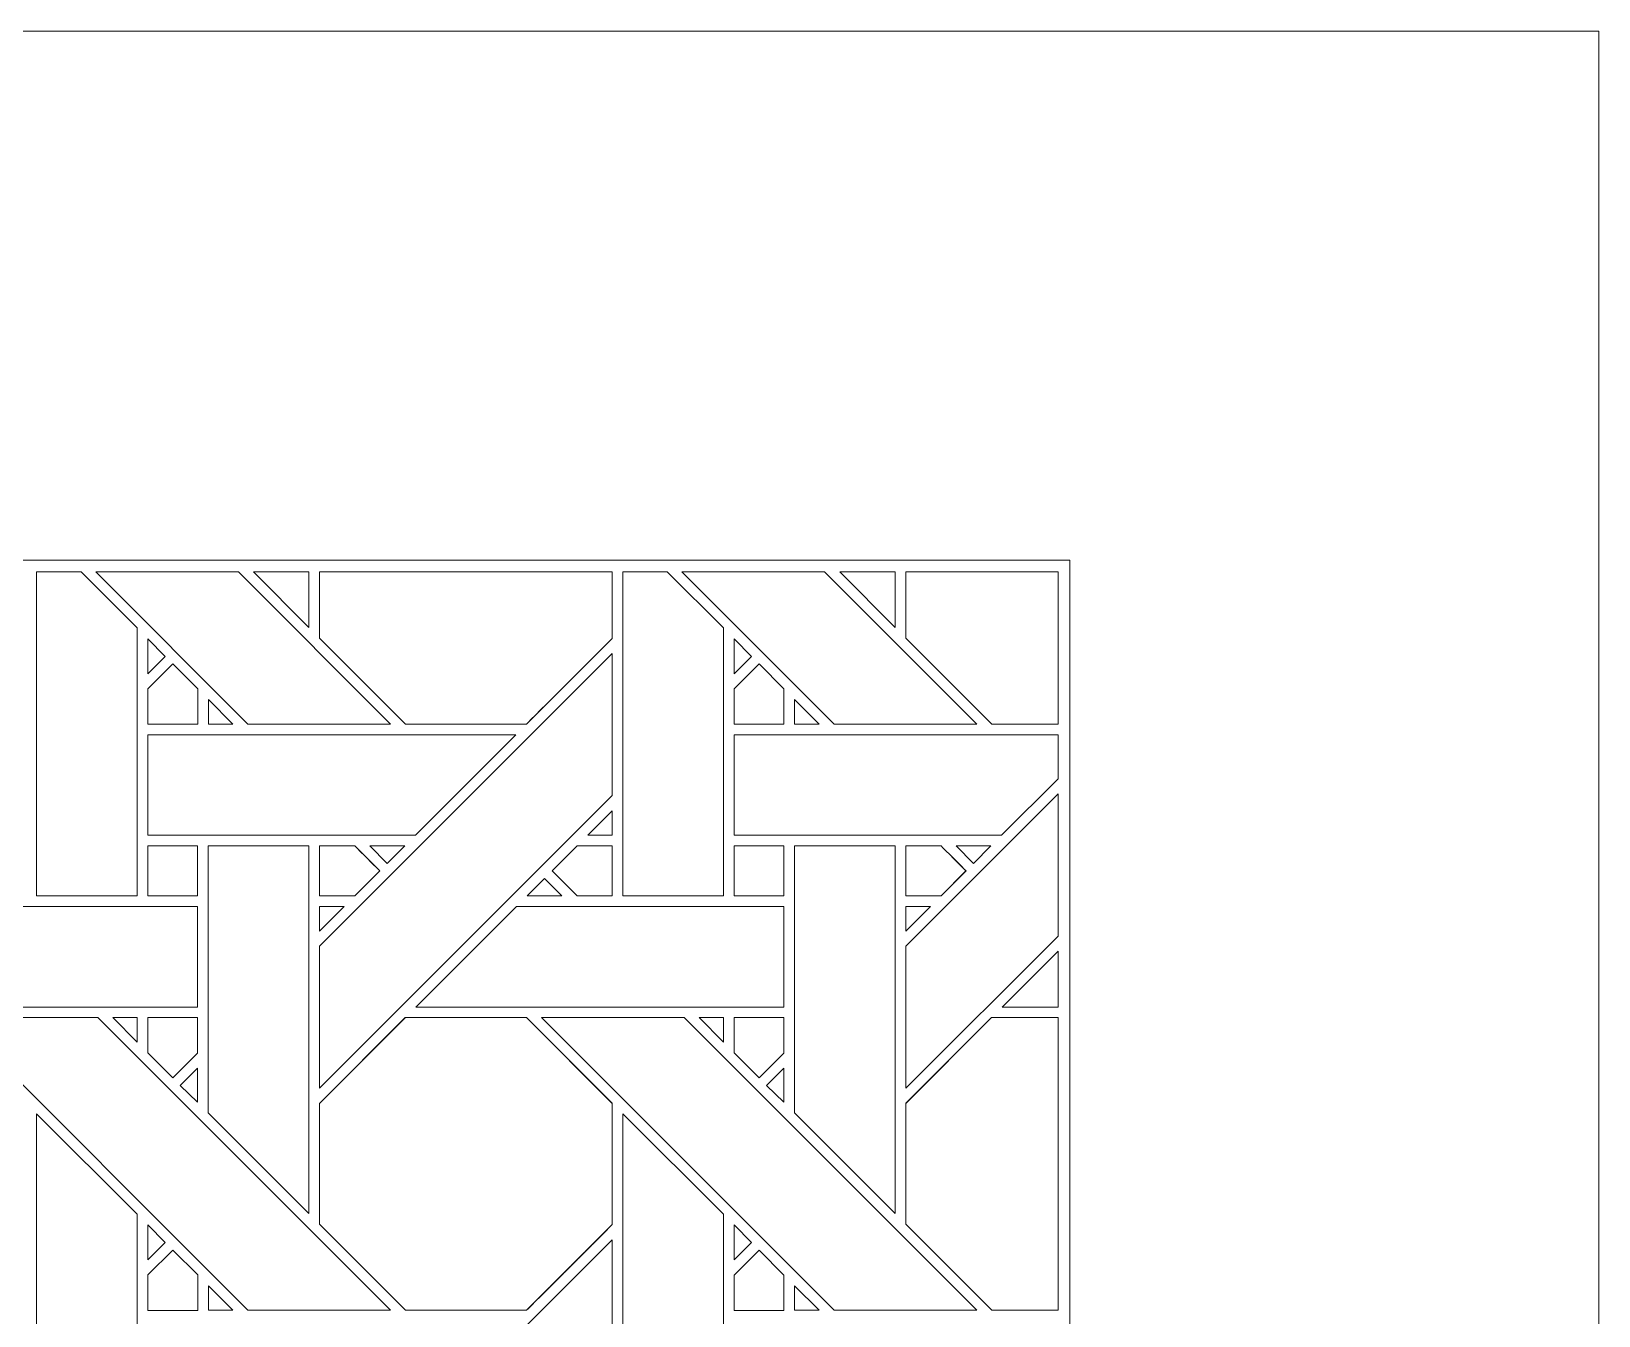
# Model space of a CAD drawing. Header units: inches. Extents: x 4.4 to 20.4, y 1.1 to 17.1.
# Drawn here: x 17.846 to 20.383, y 15.016 to 17.095 of the extents above; entities that cross this region are included whole.
import ezdxf

# ---------------------------------------------------------------- set-up
doc = ezdxf.new("R2010")
doc.units = ezdxf.units.IN
doc.header["$MEASUREMENT"] = 0
doc.layers.add('Design', color=7, linetype='Continuous', lineweight=0)

msp = doc.modelspace()

# ---------------------------------------------------------------- linework, layer by layer
at = {"layer": 'Design'}
for points, knots in [([(4.3829, 17.0948), (4.3829, 17.0948), (4.3829, 1.0948), (4.3829, 1.0948), (4.3829, 1.0948), (20.3829, 1.0948), (20.3829, 1.0948), (20.3829, 1.0948), (20.3829, 17.0948), (20.3829, 17.0948), (20.3829, 17.0948), (4.3829, 17.0948), (4.3829, 17.0948)], [0, 0, 0, 0, 1, 1, 1, 2, 2, 2, 3, 3, 3, 4, 4, 4, 4]), ([(19.3728, 16.2388), (19.3728, 16.2388), (5.2388, 16.2388), (5.2388, 16.2388), (5.2388, 16.2388), (5.2388, 1.9507), (5.2388, 1.9507), (5.2388, 1.9507), (19.5269, 1.9507), (19.5269, 1.9507), (19.5269, 1.9507), (19.5269, 16.2388), (19.5269, 16.2388), (19.5269, 16.2388), (19.3728, 16.2388), (19.3728, 16.2388)], [0, 0, 0, 0, 1, 1, 1, 2, 2, 2, 3, 3, 3, 4, 4, 4, 5, 5, 5, 5]), ([(18.0176, 15.6955), (18.0176, 15.6955), (17.8548, 15.6955), (17.8548, 15.6955), (17.8548, 15.6955), (17.8548, 16.2198), (17.8548, 16.2198), (17.8548, 16.2198), (17.9267, 16.2198), (17.9267, 16.2198), (17.9267, 16.2198), (18.0176, 16.1292), (18.0176, 16.1292), (18.0176, 16.1292), (18.0176, 15.6955), (18.0176, 15.6955)], [0, 0, 0, 0, 1, 1, 1, 2, 2, 2, 3, 3, 3, 4, 4, 4, 5, 5, 5, 5]), ([(18.4278, 15.9735), (18.4278, 15.9735), (18.1968, 15.9735), (18.1968, 15.9735), (18.1968, 15.9735), (17.9505, 16.2198), (17.9505, 16.2198), (17.9505, 16.2198), (18.1815, 16.2198), (18.1815, 16.2198), (18.1815, 16.2198), (18.4278, 15.9735), (18.4278, 15.9735)], [0, 0, 0, 0, 1, 1, 1, 2, 2, 2, 3, 3, 3, 4, 4, 4, 4]), ([(18.2956, 16.2198), (18.2956, 16.2198), (18.2956, 16.1299), (18.2956, 16.1299), (18.2956, 16.1299), (18.2057, 16.2198), (18.2057, 16.2198), (18.2057, 16.2198), (18.2956, 16.2198), (18.2956, 16.2198)], [0, 0, 0, 0, 1, 1, 1, 2, 2, 2, 3, 3, 3, 3]), ([(18.7865, 16.2198), (18.7865, 16.2198), (18.7865, 16.1123), (18.7865, 16.1123), (18.7687, 16.0943), (18.6568, 15.9827), (18.6478, 15.9736), (18.6478, 15.9736), (18.4521, 15.9736), (18.4521, 15.9736), (18.4521, 15.9736), (18.3128, 16.1128), (18.3128, 16.1128), (18.3128, 16.1128), (18.3128, 16.2198), (18.3128, 16.2198), (18.3128, 16.2198), (18.7865, 16.2198), (18.7865, 16.2198)], [0, 0, 0, 0, 1, 1, 1, 2, 2, 2, 3, 3, 3, 4, 4, 4, 5, 5, 5, 6, 6, 6, 6]), ([(18.3128, 16.2198), (18.3128, 16.2198), (18.7865, 16.2198), (18.7865, 16.2198), (18.7865, 16.2198), (18.7865, 16.1123), (18.7865, 16.1123), (18.7685, 16.0941), (18.6565, 15.9824), (18.6477, 15.9735), (18.6477, 15.9735), (18.452, 15.9735), (18.452, 15.9735), (18.452, 15.9735), (18.3128, 16.1128), (18.3128, 16.1128), (18.3128, 16.1128), (18.3128, 16.2198), (18.3128, 16.2198)], [0, 0, 0, 0, 1, 1, 1, 2, 2, 2, 3, 3, 3, 4, 4, 4, 5, 5, 5, 6, 6, 6, 6]), ([(18.9663, 15.6955), (18.9663, 15.6955), (18.8036, 15.6955), (18.8036, 15.6955), (18.8036, 15.6955), (18.8036, 16.2198), (18.8036, 16.2198), (18.8036, 16.2198), (18.8754, 16.2198), (18.8754, 16.2198), (18.8754, 16.2198), (18.9663, 16.1292), (18.9663, 16.1292), (18.9663, 16.1292), (18.9663, 15.6955), (18.9663, 15.6955)], [0, 0, 0, 0, 1, 1, 1, 2, 2, 2, 3, 3, 3, 4, 4, 4, 5, 5, 5, 5]), ([(19.3765, 15.9735), (19.3765, 15.9735), (19.1455, 15.9735), (19.1455, 15.9735), (19.1455, 15.9735), (18.8993, 16.2198), (18.8993, 16.2198), (18.8993, 16.2198), (19.1302, 16.2198), (19.1302, 16.2198), (19.1302, 16.2198), (19.3765, 15.9735), (19.3765, 15.9735)], [0, 0, 0, 0, 1, 1, 1, 2, 2, 2, 3, 3, 3, 4, 4, 4, 4]), ([(19.2443, 16.2198), (19.2443, 16.2198), (19.2443, 16.1299), (19.2443, 16.1299), (19.2443, 16.1299), (19.1545, 16.2198), (19.1545, 16.2198), (19.1545, 16.2198), (19.2443, 16.2198), (19.2443, 16.2198)], [0, 0, 0, 0, 1, 1, 1, 2, 2, 2, 3, 3, 3, 3]), ([(19.5079, 16.2198), (19.5079, 16.2198), (19.5079, 15.9736), (19.5079, 15.9736), (19.5079, 15.9736), (19.4008, 15.9736), (19.4008, 15.9736), (19.4008, 15.9736), (19.2616, 16.1128), (19.2616, 16.1128), (19.2616, 16.1128), (19.2616, 16.2198), (19.2616, 16.2198), (19.2616, 16.2198), (19.5079, 16.2198), (19.5079, 16.2198)], [0, 0, 0, 0, 1, 1, 1, 2, 2, 2, 3, 3, 3, 4, 4, 4, 5, 5, 5, 5]), ([(19.5079, 15.9736), (19.5079, 15.9736), (19.4008, 15.9736), (19.4008, 15.9736), (19.4008, 15.9736), (19.2616, 16.1128), (19.2616, 16.1128), (19.2616, 16.1128), (19.2616, 16.2198), (19.2616, 16.2198), (19.2616, 16.2198), (19.5079, 16.2198), (19.5079, 16.2198), (19.5079, 16.2198), (19.5079, 15.9736), (19.5079, 15.9736)], [0, 0, 0, 0, 1, 1, 1, 2, 2, 2, 3, 3, 3, 4, 4, 4, 5, 5, 5, 5]), ([(18.0349, 16.0549), (18.0349, 16.0549), (18.0349, 16.1117), (18.0349, 16.1117), (18.0349, 16.1117), (18.0631, 16.0831), (18.0631, 16.0831), (18.0631, 16.0831), (18.0349, 16.0549), (18.0349, 16.0549)], [0, 0, 0, 0, 1, 1, 1, 2, 2, 2, 3, 3, 3, 3]), ([(18.9836, 16.0549), (18.9836, 16.0549), (18.9836, 16.1117), (18.9836, 16.1117), (18.9836, 16.1117), (19.0118, 16.0831), (19.0118, 16.0831), (19.0118, 16.0831), (18.9836, 16.0549), (18.9836, 16.0549)], [0, 0, 0, 0, 1, 1, 1, 2, 2, 2, 3, 3, 3, 3]), ([(18.7864, 16.0878), (18.7864, 16.0878), (18.7864, 15.8577), (18.7864, 15.8577), (18.7864, 15.8577), (18.3128, 15.3841), (18.3128, 15.3841), (18.3128, 15.3841), (18.3128, 15.6142), (18.3128, 15.6142), (18.3128, 15.6142), (18.7864, 16.0878), (18.7864, 16.0878)], [0, 0, 0, 0, 1, 1, 1, 2, 2, 2, 3, 3, 3, 4, 4, 4, 4]), ([(18.0752, 16.0709), (18.0752, 16.0709), (18.1156, 16.0306), (18.1156, 16.0306), (18.1156, 16.0306), (18.1156, 15.9733), (18.1156, 15.9733), (18.1156, 15.9733), (18.0349, 15.9733), (18.0349, 15.9733), (18.0349, 15.9733), (18.0349, 16.0306), (18.0349, 16.0306), (18.0349, 16.0306), (18.0752, 16.0709), (18.0752, 16.0709)], [0, 0, 0, 0, 1, 1, 1, 2, 2, 2, 3, 3, 3, 4, 4, 4, 5, 5, 5, 5]), ([(18.035, 15.9734), (18.035, 15.9734), (18.035, 16.0307), (18.035, 16.0307), (18.035, 16.0307), (18.0753, 16.071), (18.0753, 16.071), (18.0753, 16.071), (18.1156, 16.0307), (18.1156, 16.0307), (18.1156, 16.0307), (18.1156, 15.9734), (18.1156, 15.9734), (18.1156, 15.9734), (18.035, 15.9734), (18.035, 15.9734)], [0, 0, 0, 0, 1, 1, 1, 2, 2, 2, 3, 3, 3, 4, 4, 4, 5, 5, 5, 5]), ([(19.024, 16.0709), (19.024, 16.0709), (19.0643, 16.0306), (19.0643, 16.0306), (19.0643, 16.0306), (19.0643, 15.9733), (19.0643, 15.9733), (19.0643, 15.9733), (18.9836, 15.9733), (18.9836, 15.9733), (18.9836, 15.9733), (18.9836, 16.0306), (18.9836, 16.0306), (18.9836, 16.0306), (19.024, 16.0709), (19.024, 16.0709)], [0, 0, 0, 0, 1, 1, 1, 2, 2, 2, 3, 3, 3, 4, 4, 4, 5, 5, 5, 5]), ([(18.9837, 15.9734), (18.9837, 15.9734), (18.9837, 16.0307), (18.9837, 16.0307), (18.9837, 16.0307), (19.0241, 16.071), (19.0241, 16.071), (19.0241, 16.071), (19.0644, 16.0307), (19.0644, 16.0307), (19.0644, 16.0307), (19.0644, 15.9734), (19.0644, 15.9734), (19.0644, 15.9734), (18.9837, 15.9734), (18.9837, 15.9734)], [0, 0, 0, 0, 1, 1, 1, 2, 2, 2, 3, 3, 3, 4, 4, 4, 5, 5, 5, 5]), ([(18.1328, 15.9735), (18.1328, 15.9735), (18.1328, 16.0133), (18.1328, 16.0133), (18.1328, 16.0133), (18.1725, 15.9735), (18.1725, 15.9735), (18.1725, 15.9735), (18.1328, 15.9735), (18.1328, 15.9735)], [0, 0, 0, 0, 1, 1, 1, 2, 2, 2, 3, 3, 3, 3]), ([(19.0815, 15.9735), (19.0815, 15.9735), (19.0815, 16.0133), (19.0815, 16.0133), (19.0815, 16.0133), (19.1213, 15.9735), (19.1213, 15.9735), (19.1213, 15.9735), (19.0815, 15.9735), (19.0815, 15.9735)], [0, 0, 0, 0, 1, 1, 1, 2, 2, 2, 3, 3, 3, 3]), ([(18.6306, 15.9563), (18.6306, 15.9563), (18.4679, 15.7936), (18.4679, 15.7936), (18.4679, 15.7936), (18.0349, 15.7936), (18.0349, 15.7936), (18.0349, 15.7936), (18.0349, 15.9563), (18.0349, 15.9563), (18.0349, 15.9563), (18.6306, 15.9563), (18.6306, 15.9563)], [0, 0, 0, 0, 1, 1, 1, 2, 2, 2, 3, 3, 3, 4, 4, 4, 4]), ([(18.9836, 15.7936), (18.9836, 15.7936), (18.9836, 15.9563), (18.9836, 15.9563), (18.9836, 15.9563), (19.5079, 15.9563), (19.5079, 15.9563), (19.5079, 15.9563), (19.5079, 15.8848), (19.5079, 15.8848), (19.5079, 15.8848), (19.4166, 15.7936), (19.4166, 15.7936), (19.4166, 15.7936), (18.9836, 15.7936), (18.9836, 15.7936)], [0, 0, 0, 0, 1, 1, 1, 2, 2, 2, 3, 3, 3, 4, 4, 4, 5, 5, 5, 5]), ([(19.5079, 15.6304), (19.5079, 15.6304), (19.2615, 15.3841), (19.2615, 15.3841), (19.2615, 15.3841), (19.2615, 15.6142), (19.2615, 15.6142), (19.2615, 15.6142), (19.5079, 15.8605), (19.5079, 15.8605), (19.5079, 15.8605), (19.5079, 15.6304), (19.5079, 15.6304)], [0, 0, 0, 0, 1, 1, 1, 2, 2, 2, 3, 3, 3, 4, 4, 4, 4]), ([(18.7467, 15.7936), (18.7467, 15.7936), (18.7864, 15.8333), (18.7864, 15.8333), (18.7864, 15.8333), (18.7864, 15.7936), (18.7864, 15.7936), (18.7864, 15.7936), (18.7467, 15.7936), (18.7467, 15.7936)], [0, 0, 0, 0, 1, 1, 1, 2, 2, 2, 3, 3, 3, 3]), ([(18.0349, 15.6956), (18.0349, 15.6956), (18.0349, 15.7763), (18.0349, 15.7763), (18.0349, 15.7763), (18.1152, 15.7763), (18.1152, 15.7763), (18.1152, 15.7763), (18.1152, 15.6956), (18.1152, 15.6956), (18.1152, 15.6956), (18.0349, 15.6956), (18.0349, 15.6956)], [0, 0, 0, 0, 1, 1, 1, 2, 2, 2, 3, 3, 3, 4, 4, 4, 4]), ([(18.0349, 15.6956), (18.0349, 15.6956), (18.0349, 15.7763), (18.0349, 15.7763), (18.0349, 15.7763), (18.1152, 15.7763), (18.1152, 15.7763), (18.1152, 15.7763), (18.1152, 15.6956), (18.1152, 15.6956), (18.1152, 15.6956), (18.0349, 15.6956), (18.0349, 15.6956)], [0, 0, 0, 0, 1, 1, 1, 2, 2, 2, 3, 3, 3, 4, 4, 4, 4]), ([(18.1327, 15.3441), (18.1327, 15.3441), (18.1327, 15.7763), (18.1327, 15.7763), (18.1327, 15.7763), (18.2956, 15.7763), (18.2956, 15.7763), (18.2956, 15.7763), (18.2956, 15.1812), (18.2956, 15.1812), (18.2956, 15.1812), (18.1327, 15.3441), (18.1327, 15.3441)], [0, 0, 0, 0, 1, 1, 1, 2, 2, 2, 3, 3, 3, 4, 4, 4, 4]), ([(18.3128, 15.6956), (18.3128, 15.6956), (18.3128, 15.7764), (18.3128, 15.7764), (18.3128, 15.7764), (18.3699, 15.7764), (18.3699, 15.7764), (18.3751, 15.7713), (18.4058, 15.7405), (18.4102, 15.7361), (18.4102, 15.7361), (18.3698, 15.6956), (18.3698, 15.6956), (18.3698, 15.6956), (18.3128, 15.6956), (18.3128, 15.6956)], [0, 0, 0, 0, 1, 1, 1, 2, 2, 2, 3, 3, 3, 4, 4, 4, 5, 5, 5, 5]), ([(18.3948, 15.7513), (18.3948, 15.7513), (18.4102, 15.7359), (18.4102, 15.7359), (18.4102, 15.7359), (18.3697, 15.6955), (18.3697, 15.6955), (18.3697, 15.6955), (18.3128, 15.6955), (18.3128, 15.6955), (18.3128, 15.6955), (18.3128, 15.7763), (18.3128, 15.7763), (18.3128, 15.7763), (18.3698, 15.7763), (18.3698, 15.7763), (18.3753, 15.7709), (18.3854, 15.7608), (18.3948, 15.7513)], [0, 0, 0, 0, 1, 1, 1, 2, 2, 2, 3, 3, 3, 4, 4, 4, 5, 5, 5, 6, 6, 6, 6]), ([(18.3942, 15.7763), (18.3942, 15.7763), (18.4506, 15.7763), (18.4506, 15.7763), (18.4506, 15.7763), (18.4224, 15.7481), (18.4224, 15.7481), (18.4224, 15.7481), (18.3942, 15.7763), (18.3942, 15.7763)], [0, 0, 0, 0, 1, 1, 1, 2, 2, 2, 3, 3, 3, 3]), ([(18.689, 15.7359), (18.689, 15.7359), (18.7294, 15.7764), (18.7294, 15.7764), (18.7294, 15.7764), (18.7865, 15.7764), (18.7865, 15.7764), (18.7865, 15.7764), (18.7865, 15.6956), (18.7865, 15.6956), (18.7865, 15.6956), (18.7294, 15.6956), (18.7294, 15.6956), (18.7294, 15.6956), (18.689, 15.7359), (18.689, 15.7359)], [0, 0, 0, 0, 1, 1, 1, 2, 2, 2, 3, 3, 3, 4, 4, 4, 5, 5, 5, 5]), ([(18.689, 15.7359), (18.689, 15.7359), (18.7294, 15.7764), (18.7294, 15.7764), (18.7294, 15.7764), (18.7865, 15.7764), (18.7865, 15.7764), (18.7865, 15.7764), (18.7865, 15.6956), (18.7865, 15.6956), (18.7865, 15.6956), (18.7294, 15.6956), (18.7294, 15.6956), (18.7294, 15.6956), (18.689, 15.7359), (18.689, 15.7359)], [0, 0, 0, 0, 1, 1, 1, 2, 2, 2, 3, 3, 3, 4, 4, 4, 5, 5, 5, 5]), ([(18.9837, 15.6956), (18.9837, 15.6956), (18.9837, 15.7763), (18.9837, 15.7763), (18.9837, 15.7763), (19.0639, 15.7763), (19.0639, 15.7763), (19.0639, 15.7763), (19.0639, 15.6956), (19.0639, 15.6956), (19.0639, 15.6956), (18.9837, 15.6956), (18.9837, 15.6956)], [0, 0, 0, 0, 1, 1, 1, 2, 2, 2, 3, 3, 3, 4, 4, 4, 4]), ([(19.0639, 15.6956), (19.0639, 15.6956), (18.9837, 15.6956), (18.9837, 15.6956), (18.9837, 15.6956), (18.9837, 15.7763), (18.9837, 15.7763), (18.9837, 15.7763), (19.0639, 15.7763), (19.0639, 15.7763), (19.0639, 15.7763), (19.0639, 15.6956), (19.0639, 15.6956)], [0, 0, 0, 0, 1, 1, 1, 2, 2, 2, 3, 3, 3, 4, 4, 4, 4]), ([(19.0814, 15.3441), (19.0814, 15.3441), (19.0814, 15.7763), (19.0814, 15.7763), (19.0814, 15.7763), (19.2443, 15.7763), (19.2443, 15.7763), (19.2443, 15.7763), (19.2443, 15.1812), (19.2443, 15.1812), (19.2443, 15.1812), (19.0814, 15.3441), (19.0814, 15.3441)], [0, 0, 0, 0, 1, 1, 1, 2, 2, 2, 3, 3, 3, 4, 4, 4, 4]), ([(19.2615, 15.6955), (19.2615, 15.6955), (19.2615, 15.7763), (19.2615, 15.7763), (19.2615, 15.7763), (19.3186, 15.7763), (19.3186, 15.7763), (19.3239, 15.771), (19.3547, 15.7401), (19.3589, 15.7359), (19.3589, 15.7359), (19.3185, 15.6955), (19.3185, 15.6955), (19.3185, 15.6955), (19.2615, 15.6955), (19.2615, 15.6955)], [0, 0, 0, 0, 1, 1, 1, 2, 2, 2, 3, 3, 3, 4, 4, 4, 5, 5, 5, 5]), ([(19.2616, 15.6956), (19.2616, 15.6956), (19.2616, 15.7764), (19.2616, 15.7764), (19.2616, 15.7764), (19.3187, 15.7764), (19.3187, 15.7764), (19.3238, 15.7713), (19.3546, 15.7405), (19.359, 15.7361), (19.359, 15.7361), (19.3186, 15.6956), (19.3186, 15.6956), (19.3186, 15.6956), (19.2616, 15.6956), (19.2616, 15.6956)], [0, 0, 0, 0, 1, 1, 1, 2, 2, 2, 3, 3, 3, 4, 4, 4, 5, 5, 5, 5]), ([(19.3429, 15.7763), (19.3429, 15.7763), (19.3994, 15.7763), (19.3994, 15.7763), (19.3994, 15.7763), (19.3711, 15.7481), (19.3711, 15.7481), (19.3711, 15.7481), (19.3429, 15.7763), (19.3429, 15.7763)], [0, 0, 0, 0, 1, 1, 1, 2, 2, 2, 3, 3, 3, 3]), ([(18.7051, 15.6955), (18.7051, 15.6955), (18.6486, 15.6955), (18.6486, 15.6955), (18.6486, 15.6955), (18.6768, 15.7238), (18.6768, 15.7238), (18.6768, 15.7238), (18.7051, 15.6955), (18.7051, 15.6955)], [0, 0, 0, 0, 1, 1, 1, 2, 2, 2, 3, 3, 3, 3]), ([(18.1152, 15.6784), (18.1152, 15.6784), (18.1152, 15.5156), (18.1152, 15.5156), (18.1152, 15.5156), (17.5199, 15.5156), (17.5199, 15.5156), (17.5199, 15.5156), (17.6827, 15.6784), (17.6827, 15.6784), (17.6827, 15.6784), (18.1152, 15.6784), (18.1152, 15.6784)], [0, 0, 0, 0, 1, 1, 1, 2, 2, 2, 3, 3, 3, 4, 4, 4, 4]), ([(18.3526, 15.6784), (18.3526, 15.6784), (18.3128, 15.6385), (18.3128, 15.6385), (18.3128, 15.6385), (18.3128, 15.6784), (18.3128, 15.6784), (18.3128, 15.6784), (18.3526, 15.6784), (18.3526, 15.6784)], [0, 0, 0, 0, 1, 1, 1, 2, 2, 2, 3, 3, 3, 3]), ([(19.0639, 15.6784), (19.0639, 15.6784), (19.0639, 15.5156), (19.0639, 15.5156), (19.0639, 15.5156), (18.4686, 15.5156), (18.4686, 15.5156), (18.4686, 15.5156), (18.6314, 15.6784), (18.6314, 15.6784), (18.6314, 15.6784), (19.0639, 15.6784), (19.0639, 15.6784)], [0, 0, 0, 0, 1, 1, 1, 2, 2, 2, 3, 3, 3, 4, 4, 4, 4]), ([(19.3013, 15.6784), (19.3013, 15.6784), (19.2615, 15.6385), (19.2615, 15.6385), (19.2615, 15.6385), (19.2615, 15.6784), (19.2615, 15.6784), (19.2615, 15.6784), (19.3013, 15.6784), (19.3013, 15.6784)], [0, 0, 0, 0, 1, 1, 1, 2, 2, 2, 3, 3, 3, 3]), ([(19.4173, 15.5156), (19.4173, 15.5156), (19.5079, 15.6061), (19.5079, 15.6061), (19.5079, 15.6061), (19.5079, 15.5156), (19.5079, 15.5156), (19.5079, 15.5156), (19.4173, 15.5156), (19.4173, 15.5156)], [0, 0, 0, 0, 1, 1, 1, 2, 2, 2, 3, 3, 3, 3]), ([(18.4278, 15.0248), (18.4278, 15.0248), (18.1967, 15.0248), (18.1967, 15.0248), (18.1967, 15.0248), (17.7232, 15.4984), (17.7232, 15.4984), (17.7232, 15.4984), (17.9541, 15.4984), (17.9541, 15.4984), (17.9541, 15.4984), (18.4278, 15.0248), (18.4278, 15.0248)], [0, 0, 0, 0, 1, 1, 1, 2, 2, 2, 3, 3, 3, 4, 4, 4, 4]), ([(17.9783, 15.4984), (17.9783, 15.4984), (18.0177, 15.4984), (18.0177, 15.4984), (18.0177, 15.4984), (18.0177, 15.4586), (18.0177, 15.4586), (18.0177, 15.4586), (17.9783, 15.4984), (17.9783, 15.4984)], [0, 0, 0, 0, 1, 1, 1, 2, 2, 2, 3, 3, 3, 3]), ([(18.1152, 15.4985), (18.1152, 15.4985), (18.1152, 15.4409), (18.1152, 15.4409), (18.1152, 15.4409), (18.0753, 15.4009), (18.0753, 15.4009), (18.0753, 15.4009), (18.0349, 15.4413), (18.0349, 15.4413), (18.0349, 15.4413), (18.0349, 15.4985), (18.0349, 15.4985), (18.0349, 15.4985), (18.1152, 15.4985), (18.1152, 15.4985)], [0, 0, 0, 0, 1, 1, 1, 2, 2, 2, 3, 3, 3, 4, 4, 4, 5, 5, 5, 5]), ([(18.0753, 15.4009), (18.0753, 15.4009), (18.0349, 15.4413), (18.0349, 15.4413), (18.0349, 15.4413), (18.0349, 15.4985), (18.0349, 15.4985), (18.0349, 15.4985), (18.1152, 15.4985), (18.1152, 15.4985), (18.1152, 15.4985), (18.1152, 15.4409), (18.1152, 15.4409), (18.1152, 15.4409), (18.0753, 15.4009), (18.0753, 15.4009)], [0, 0, 0, 0, 1, 1, 1, 2, 2, 2, 3, 3, 3, 4, 4, 4, 5, 5, 5, 5]), ([(18.6478, 15.0249), (18.6478, 15.0249), (18.4521, 15.0249), (18.4521, 15.0249), (18.4521, 15.0249), (18.3128, 15.164), (18.3128, 15.164), (18.3128, 15.164), (18.3128, 15.3597), (18.3128, 15.3597), (18.3128, 15.3597), (18.4516, 15.4985), (18.4516, 15.4985), (18.4516, 15.4985), (18.6478, 15.4985), (18.6478, 15.4985), (18.6478, 15.4985), (18.7865, 15.3598), (18.7865, 15.3598), (18.7865, 15.3598), (18.7865, 15.1636), (18.7865, 15.1636), (18.7687, 15.1457), (18.6568, 15.0339), (18.6478, 15.0249)], [0, 0, 0, 0, 1, 1, 1, 2, 2, 2, 3, 3, 3, 4, 4, 4, 5, 5, 5, 6, 6, 6, 7, 7, 7, 8, 8, 8, 8]), ([(18.7864, 15.1635), (18.7683, 15.1452), (18.6565, 15.0336), (18.6477, 15.0248), (18.6477, 15.0248), (18.452, 15.0248), (18.452, 15.0248), (18.452, 15.0248), (18.3128, 15.164), (18.3128, 15.164), (18.3128, 15.164), (18.3128, 15.3597), (18.3128, 15.3597), (18.3128, 15.3597), (18.4515, 15.4984), (18.4515, 15.4984), (18.4515, 15.4984), (18.6477, 15.4984), (18.6477, 15.4984), (18.6477, 15.4984), (18.7864, 15.3597), (18.7864, 15.3597), (18.7864, 15.3597), (18.7864, 15.1635), (18.7864, 15.1635)], [0, 0, 0, 0, 1, 1, 1, 2, 2, 2, 3, 3, 3, 4, 4, 4, 5, 5, 5, 6, 6, 6, 7, 7, 7, 8, 8, 8, 8]), ([(19.3765, 15.0248), (19.3765, 15.0248), (19.1455, 15.0248), (19.1455, 15.0248), (19.1455, 15.0248), (18.6719, 15.4984), (18.6719, 15.4984), (18.6719, 15.4984), (18.9029, 15.4984), (18.9029, 15.4984), (18.9029, 15.4984), (19.3765, 15.0248), (19.3765, 15.0248)], [0, 0, 0, 0, 1, 1, 1, 2, 2, 2, 3, 3, 3, 4, 4, 4, 4]), ([(18.927, 15.4984), (18.927, 15.4984), (18.9664, 15.4984), (18.9664, 15.4984), (18.9664, 15.4984), (18.9664, 15.4586), (18.9664, 15.4586), (18.9664, 15.4586), (18.927, 15.4984), (18.927, 15.4984)], [0, 0, 0, 0, 1, 1, 1, 2, 2, 2, 3, 3, 3, 3]), ([(19.0639, 15.4985), (19.0639, 15.4985), (19.0639, 15.4408), (19.0639, 15.4408), (19.0639, 15.4408), (19.024, 15.4009), (19.024, 15.4009), (19.024, 15.4009), (18.9837, 15.4413), (18.9837, 15.4413), (18.9837, 15.4413), (18.9837, 15.4985), (18.9837, 15.4985), (18.9837, 15.4985), (19.0639, 15.4985), (19.0639, 15.4985)], [0, 0, 0, 0, 1, 1, 1, 2, 2, 2, 3, 3, 3, 4, 4, 4, 5, 5, 5, 5]), ([(19.024, 15.4009), (19.024, 15.4009), (18.9837, 15.4413), (18.9837, 15.4413), (18.9837, 15.4413), (18.9837, 15.4985), (18.9837, 15.4985), (18.9837, 15.4985), (19.0639, 15.4985), (19.0639, 15.4985), (19.0639, 15.4985), (19.0639, 15.4408), (19.0639, 15.4408), (19.0639, 15.4408), (19.024, 15.4009), (19.024, 15.4009)], [0, 0, 0, 0, 1, 1, 1, 2, 2, 2, 3, 3, 3, 4, 4, 4, 5, 5, 5, 5]), ([(19.4007, 15.0249), (19.4007, 15.0249), (19.2615, 15.164), (19.2615, 15.164), (19.2615, 15.164), (19.2615, 15.3597), (19.2615, 15.3597), (19.2615, 15.3597), (19.4002, 15.4985), (19.4002, 15.4985), (19.4002, 15.4985), (19.5079, 15.4985), (19.5079, 15.4985), (19.5079, 15.4985), (19.5079, 15.0249), (19.5079, 15.0249), (19.5079, 15.0249), (19.4007, 15.0249), (19.4007, 15.0249)], [0, 0, 0, 0, 1, 1, 1, 2, 2, 2, 3, 3, 3, 4, 4, 4, 5, 5, 5, 6, 6, 6, 6]), ([(19.4002, 15.4985), (19.4002, 15.4985), (19.5079, 15.4985), (19.5079, 15.4985), (19.5079, 15.4985), (19.5079, 15.0249), (19.5079, 15.0249), (19.5079, 15.0249), (19.4007, 15.0249), (19.4007, 15.0249), (19.4007, 15.0249), (19.2616, 15.1641), (19.2616, 15.1641), (19.2616, 15.1641), (19.2616, 15.3598), (19.2616, 15.3598), (19.2616, 15.3598), (19.4002, 15.4985), (19.4002, 15.4985)], [0, 0, 0, 0, 1, 1, 1, 2, 2, 2, 3, 3, 3, 4, 4, 4, 5, 5, 5, 6, 6, 6, 6]), ([(18.1152, 15.4166), (18.1152, 15.4166), (18.1152, 15.3614), (18.1152, 15.3614), (18.1152, 15.3614), (18.0874, 15.3888), (18.0874, 15.3888), (18.0874, 15.3888), (18.1152, 15.4166), (18.1152, 15.4166)], [0, 0, 0, 0, 1, 1, 1, 2, 2, 2, 3, 3, 3, 3]), ([(19.0639, 15.4166), (19.0639, 15.4166), (19.0639, 15.3614), (19.0639, 15.3614), (19.0639, 15.3614), (19.0361, 15.3888), (19.0361, 15.3888), (19.0361, 15.3888), (19.0639, 15.4166), (19.0639, 15.4166)], [0, 0, 0, 0, 1, 1, 1, 2, 2, 2, 3, 3, 3, 3]), ([(17.8548, 14.7468), (17.8548, 14.7468), (17.8548, 15.3426), (17.8548, 15.3426), (17.8548, 15.3426), (18.0176, 15.1805), (18.0176, 15.1805), (18.0176, 15.1805), (18.0176, 14.7468), (18.0176, 14.7468), (18.0176, 14.7468), (17.8548, 14.7468), (17.8548, 14.7468)], [0, 0, 0, 0, 1, 1, 1, 2, 2, 2, 3, 3, 3, 4, 4, 4, 4]), ([(18.9663, 14.7468), (18.9663, 14.7468), (18.8036, 14.7468), (18.8036, 14.7468), (18.8036, 14.7468), (18.8036, 15.3426), (18.8036, 15.3426), (18.8036, 15.3426), (18.9663, 15.1805), (18.9663, 15.1805), (18.9663, 15.1805), (18.9663, 14.7468), (18.9663, 14.7468)], [0, 0, 0, 0, 1, 1, 1, 2, 2, 2, 3, 3, 3, 4, 4, 4, 4]), ([(18.0349, 15.1062), (18.0349, 15.1062), (18.0349, 15.163), (18.0349, 15.163), (18.0349, 15.163), (18.0631, 15.1344), (18.0631, 15.1344), (18.0631, 15.1344), (18.0349, 15.1062), (18.0349, 15.1062)], [0, 0, 0, 0, 1, 1, 1, 2, 2, 2, 3, 3, 3, 3]), ([(18.9836, 15.1062), (18.9836, 15.1062), (18.9836, 15.163), (18.9836, 15.163), (18.9836, 15.163), (19.0118, 15.1344), (19.0118, 15.1344), (19.0118, 15.1344), (18.9836, 15.1062), (18.9836, 15.1062)], [0, 0, 0, 0, 1, 1, 1, 2, 2, 2, 3, 3, 3, 3]), ([(18.0349, 15.0246), (18.0349, 15.0246), (18.0349, 15.0819), (18.0349, 15.0819), (18.0349, 15.0819), (18.0753, 15.1222), (18.0753, 15.1222), (18.0753, 15.1222), (18.1156, 15.0819), (18.1156, 15.0819), (18.1156, 15.0819), (18.1156, 15.0246), (18.1156, 15.0246), (18.1156, 15.0246), (18.0349, 15.0246), (18.0349, 15.0246)], [0, 0, 0, 0, 1, 1, 1, 2, 2, 2, 3, 3, 3, 4, 4, 4, 5, 5, 5, 5]), ([(18.0753, 15.1222), (18.0753, 15.1222), (18.1156, 15.0819), (18.1156, 15.0819), (18.1156, 15.0819), (18.1156, 15.0246), (18.1156, 15.0246), (18.1156, 15.0246), (18.0349, 15.0246), (18.0349, 15.0246), (18.0349, 15.0246), (18.0349, 15.0819), (18.0349, 15.0819), (18.0349, 15.0819), (18.0753, 15.1222), (18.0753, 15.1222)], [0, 0, 0, 0, 1, 1, 1, 2, 2, 2, 3, 3, 3, 4, 4, 4, 5, 5, 5, 5]), ([(18.7864, 14.909), (18.7864, 14.909), (18.3128, 14.4354), (18.3128, 14.4354), (18.3128, 14.4354), (18.3128, 14.6655), (18.3128, 14.6655), (18.3128, 14.6655), (18.7864, 15.139), (18.7864, 15.139), (18.7864, 15.139), (18.7864, 14.909), (18.7864, 14.909)], [0, 0, 0, 0, 1, 1, 1, 2, 2, 2, 3, 3, 3, 4, 4, 4, 4]), ([(18.9837, 15.0246), (18.9837, 15.0246), (18.9837, 15.0818), (18.9837, 15.0818), (18.9837, 15.0818), (19.024, 15.1222), (19.024, 15.1222), (19.024, 15.1222), (19.0644, 15.0818), (19.0644, 15.0818), (19.0644, 15.0818), (19.0644, 15.0246), (19.0644, 15.0246), (19.0644, 15.0246), (18.9837, 15.0246), (18.9837, 15.0246)], [0, 0, 0, 0, 1, 1, 1, 2, 2, 2, 3, 3, 3, 4, 4, 4, 5, 5, 5, 5]), ([(18.9837, 15.0818), (18.9837, 15.0818), (19.024, 15.1222), (19.024, 15.1222), (19.024, 15.1222), (19.0644, 15.0818), (19.0644, 15.0818), (19.0644, 15.0818), (19.0644, 15.0246), (19.0644, 15.0246), (19.0644, 15.0246), (18.9837, 15.0246), (18.9837, 15.0246), (18.9837, 15.0246), (18.9837, 15.0818), (18.9837, 15.0818)], [0, 0, 0, 0, 1, 1, 1, 2, 2, 2, 3, 3, 3, 4, 4, 4, 5, 5, 5, 5]), ([(18.1328, 15.0248), (18.1328, 15.0248), (18.1328, 15.0646), (18.1328, 15.0646), (18.1328, 15.0646), (18.1725, 15.0248), (18.1725, 15.0248), (18.1725, 15.0248), (18.1328, 15.0248), (18.1328, 15.0248)], [0, 0, 0, 0, 1, 1, 1, 2, 2, 2, 3, 3, 3, 3]), ([(19.1213, 15.0248), (19.1213, 15.0248), (19.0815, 15.0248), (19.0815, 15.0248), (19.0815, 15.0248), (19.0815, 15.0646), (19.0815, 15.0646), (19.0815, 15.0646), (19.1213, 15.0248), (19.1213, 15.0248)], [0, 0, 0, 0, 1, 1, 1, 2, 2, 2, 3, 3, 3, 3])]:
    msp.add_open_spline(points, degree=3, knots=knots, dxfattribs=at)

doc.saveas('drawing.dxf')
